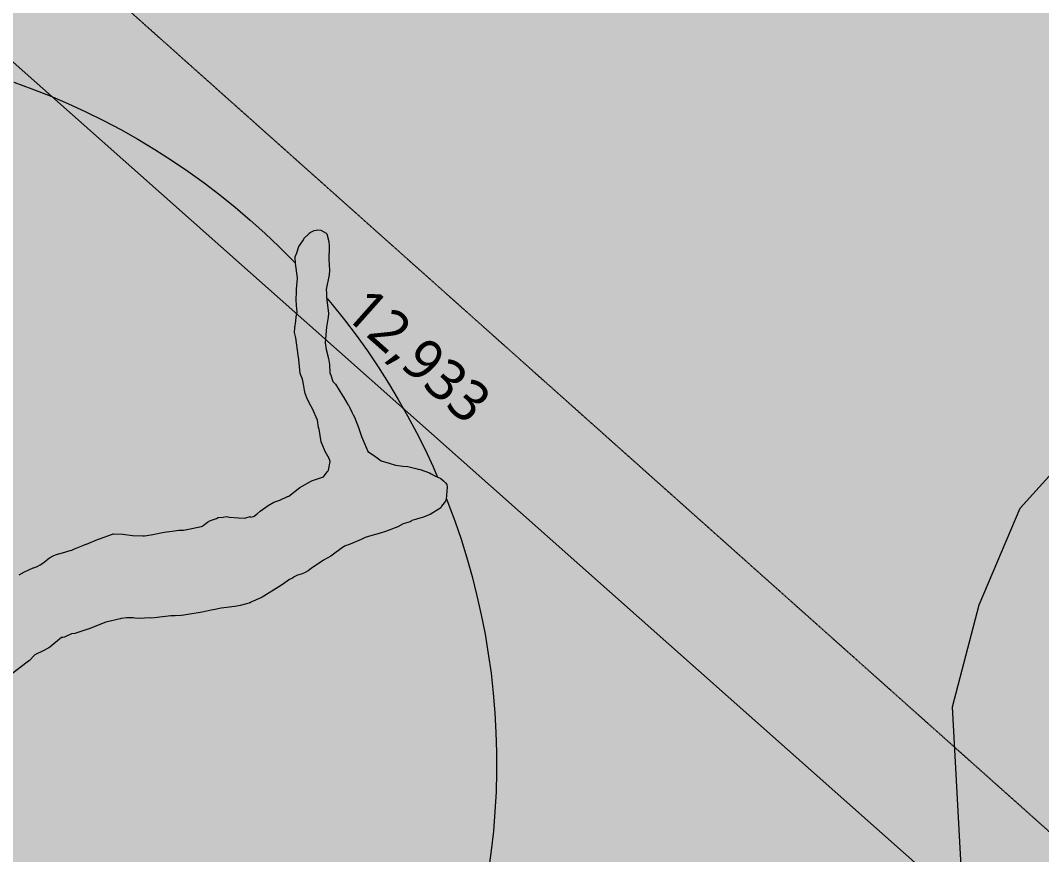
# Model space of a CAD drawing. Header units: millimetres. Extents: x -100577 to 287200, y -212120 to 238461.
# Drawn here: x 49317 to 53985, y 42375 to 46189 of the extents above; entities that cross this region are included whole.
import ezdxf

# ---------------------------------------------------------------- set-up
doc = ezdxf.new("R2010")
doc.units = ezdxf.units.MM
doc.linetypes.add('DASHDOT', pattern=[3.556, 2.54, -0.508, 0, -0.508])
for name, color, linetype, lineweight in [('02_切断（家具）', 8, 'Continuous', 18), ('06_部屋の色', 8, 'Continuous', 0), ('11_見えがかり（家具）', 8, 'Continuous', 9), ('50_寸法', 3, 'Continuous', 9), ('70_断面の位置', 6, 'DASHDOT', 9)]:
    doc.layers.add(name, color=color, linetype=linetype, lineweight=lineweight)
doc.styles.add('JP', font='NotoSansCJKjp-Regular.otf')

msp = doc.modelspace()

# ---------------------------------------------------------------- hatches: boundary and pattern name
at = {"layer": '02_切断（家具）'}
msp.add_hatch(color=8, dxfattribs=at).paths.add_polyline_path([(48262.8, 43188.6), (48283.3, 43205.8), (48292.6, 43211.9), (48326.2, 43245.9), (48338.3, 43257.5), (48348.5, 43265.3), (48376.3, 43280.6), (48395, 43288.9), (48406.5, 43295.2), (48407.3, 43295.5), (48411.6, 43298.7), (48451.3, 43321.9), (48467.9, 43327.9), (48481, 43334.3), (48513.1, 43340.8), (48558.5, 43354.3), (48564.9, 43356.9), (48577.9, 43359.2), (48593.3, 43366.7), (48633.5, 43382.9), (48638.9, 43385.2), (48679.5, 43392.2), (48701.3, 43395.6), (48739.5, 43399.5), (48756.7, 43403.3), (48787, 43406.4), (48821.6, 43414.4), (48827, 43416.2), (48837, 43420.2), (48870.4, 43432.9), (48878.6, 43434.1), (48905.5, 43442.8), (48917, 43446.9), (48931.9, 43452.3), (48937.9, 43453.7), (48950.7, 43459.8), (48971.5, 43468.9), (48986.1, 43474), (48992.7, 43476.3), (49059, 43499.7), (49066.6, 43502.5), (49078.2, 43509.7), (49128.7, 43544.6), (49132.6, 43547.5), (49152.3, 43559.5), (49159.5, 43562.6), (49161.5, 43563.8), (49163.7, 43565), (49227.6, 43596.8), (49233.2, 43600.9), (49240.8, 43606.7), (49283.9, 43638.7), (49310.9, 43654), (49334.9, 43667.4), (49375.6, 43685.7), (49376.5, 43686.2), (49381.9, 43688.2), (49384.6, 43689), (49390.9, 43691), (49397, 43694), (49406.6, 43699), (49419.5, 43707.5), (49449.7, 43732.3), (49468.9, 43742.2), (49482.4, 43747.2), (49491.6, 43749.3), (49492.5, 43750.2), (49509.4, 43754.9), (49543.5, 43764.8), (49551.2, 43767.5), (49564.5, 43772.5), (49602.7, 43787.9), (49612.9, 43792.2), (49616.8, 43793.6), (49618.3, 43793.9), (49669.9, 43815.2), (49677.7, 43818), (49738, 43839.3), (49742.5, 43840.9), (49743, 43841), (49743.1, 43841), (49743.3, 43841), (49744.2, 43841), (49785.5, 43839.3), (49829.4, 43833.5), (49875.9, 43832.6), (49881.5, 43832.5), (49881.6, 43832.5), (49882.2, 43832.5), (49883.6, 43832.7), (49914.5, 43837.2), (49973.7, 43849.2), (49986, 43850.8), (50010.3, 43853.8), (50041.7, 43857.7), (50061.9, 43858), (50078.2, 43860.9), (50145.2, 43875.3), (50148.1, 43877), (50151.8, 43879.8), (50172.6, 43895.5), (50185.1, 43902.4), (50212.9, 43912.3), (50221, 43915.5), (50242.9, 43918.4), (50256.8, 43920.2), (50272.5, 43917.2), (50313.8, 43914.1), (50338.9, 43913.5), (50346.9, 43915.2), (50366.8, 43920), (50370.3, 43917.2), (50382.4, 43921.3), (50385.4, 43921.8), (50399.2, 43933), (50412.9, 43945.2), (50449.3, 43971.6), (50474.7, 43985.7), (50501.9, 43995.9), (50537.9, 44011.4), (50537.8, 44011.9), (50539.9, 44012.5), (50543.1, 44014), (50594.6, 44053.4), (50604.3, 44059.3), (50642.9, 44081.3), (50646.1, 44082.6), (50647, 44083.1), (50647.5, 44083.5), (50703, 44102.6), (50706.9, 44108.3), (50718.7, 44124.3), (50723.9, 44129.2), (50725.1, 44132.8), (50732.1, 44172.2), (50728.1, 44185.5), (50710, 44217.4), (50691.8, 44261.5), (50681.8, 44320.2), (50680, 44327.8), (50675.2, 44361.2), (50651.2, 44413.3), (50644.8, 44426.1), (50629.8, 44455.9), (50619.1, 44483.4), (50614.9, 44498.6), (50610.8, 44525.4), (50606.3, 44548.4), (50595.3, 44574.1), (50588.8, 44638.6), (50587.2, 44658.5), (50575.5, 44736.9), (50570, 44761.7), (50570.9, 44783.5), (50576.2, 44813.8), (50576.9, 44833.2), (50582.3, 44855.6), (50579.4, 44885.4), (50577.4, 44913.6), (50578.9, 44945.8), (50578.3, 44955.5), (50580.3, 44981.7), (50581.8, 44989.7), (50584, 45012), (50575, 45077.1), (50572.5, 45107.3), (50580.2, 45125.8), (50589.3, 45154.5), (50607.2, 45181.5), (50615.6, 45194.2), (50630.8, 45208.2), (50635.6, 45213.5), (50636.8, 45216.2), (50641.2, 45219.3), (50644.9, 45221.5), (50659, 45227.8), (50668.7, 45229.3), (50676.7, 45230.7), (50690.4, 45230.4), (50714.4, 45216.7), (50716.1, 45215.1), (50716.9, 45213.8), (50727.2, 45178.6), (50728.6, 45156.7), (50726.2, 45094.9), (50727.4, 45073.2), (50729.3, 45045.4), (50727.8, 45025.6), (50714.3, 44958.4), (50715.3, 44943.5), (50715.6, 44923.2), (50716.9, 44910.7), (50725.8, 44848.2), (50723.6, 44832), (50716.7, 44786), (50709.6, 44714.5), (50714.4, 44684.3), (50724.9, 44642.7), (50729.1, 44615), (50731.7, 44577.8), (50735.4, 44566.5), (50745.6, 44538.7), (50757.7, 44525.2), (50791.1, 44470.9), (50791.3, 44470.6), (50791.5, 44470.2), (50791.6, 44470), (50814, 44433.3), (50814.5, 44432.7), (50820.9, 44421.2), (50831.3, 44398.5), (50835.3, 44390.9), (50838.2, 44385.7), (50844.6, 44374.5), (50861.5, 44328.1), (50876.1, 44286.9), (50903.1, 44223), (50905.3, 44217.4), (50935.3, 44197.9), (50965.5, 44174.7), (51002.8, 44164.6), (51031.1, 44155.2), (51044.2, 44153.6), (51064.7, 44151.4), (51087.4, 44148.7), (51124.8, 44139.6), (51135.4, 44137.4), (51144.2, 44135.5), (51186.7, 44119.7), (51194.1, 44116), (51207.9, 44107.5), (51239.2, 44094.9), (51251.4, 44083.7), (51260.3, 44074.8), (51266.6, 44067.6), (51267, 44054.8), (51262.4, 44000.2), (51260, 43991), (51242.4, 43967.9), (51238.4, 43960.7), (51233.5, 43957), (51189.3, 43929.1), (51154.1, 43916.1), (51143.3, 43913.5), (51126.8, 43907.9), (51106.1, 43901.7), (51102.8, 43898.8), (51098.6, 43896.9), (51065.7, 43886.8), (51041.9, 43873.8), (50985, 43852.1), (50956.9, 43843.5), (50922.5, 43833.3), (50893.2, 43824.3), (50874.9, 43814.9), (50824.4, 43794.9), (50798.8, 43784.8), (50783.5, 43774.6), (50748.7, 43748.2), (50735.1, 43738.6), (50702.2, 43721.6), (50646.6, 43683.5), (50632.3, 43671.7), (50615.3, 43662.9), (50600.6, 43657.4), (50583.7, 43653.1), (50568.6, 43644.7), (50560.3, 43639.3), (50550.4, 43634.2), (50547.1, 43631.9), (50515.4, 43609.9), (50498.4, 43599.6), (50429.4, 43556.1), (50421.9, 43552.1), (50416.3, 43549.1), (50370.7, 43528.4), (50366.5, 43526.6), (50363.2, 43525.3), (50362.7, 43525.1), (50350.7, 43521.2), (50321.9, 43513.3), (50305.6, 43511.4), (50272.9, 43505.6), (50234.1, 43501), (50219.8, 43497.9), (50206.3, 43495.7), (50189.2, 43493.1), (50147.1, 43483.3), (50072.8, 43470.7), (50063.6, 43469.7), (50051.2, 43467.7), (50023.7, 43466.4), (50004, 43466.2), (49942.6, 43458.8), (49918, 43456.5), (49907, 43456.8), (49860.8, 43454), (49840.4, 43456.4), (49832, 43457.3), (49813.9, 43456.7), (49801.7, 43457.1), (49779.1, 43454.4), (49778.7, 43454.4), (49777.3, 43454.3), (49773, 43453), (49707.3, 43437.5), (49634.2, 43408.5), (49631.7, 43407.7), (49631, 43407.4), (49630.2, 43407), (49566, 43385.2), (49549.8, 43383.7), (49527.8, 43373.4), (49518.5, 43369.5), (49510.7, 43367.6), (49504.4, 43367), (49451.7, 43323.9), (49446.3, 43320.4), (49440.9, 43316.9), (49437.1, 43315.3), (49426.7, 43309.9), (49423.6, 43308), (49383, 43287.8), (49356.8, 43261.5), (49349.2, 43255.9), (49348, 43255.2), (49275.3, 43199.4), (49275.3, 43199.4), (49275.2, 43199.4), (49234.5, 43186.3), (49187.5, 43171.4), (49183.2, 43168.9), (49178.8, 43163.9), (49153.8, 43138.5), (49128.8, 43116), (49128.2, 43115.9), (49124.4, 43113.1), (49122, 43111.6), (49089.6, 43092.7), (49028.5, 43057.4), (49015.4, 43052.4), (48993, 43040.6), (48981.2, 43034.4), (48951.6, 43019.3), (48937, 43012.2), (48908.6, 42988.5), (48872.1, 42971), (48867.9, 42969.5), (48860, 42966.5), (48817, 42953.8), (48782.9, 42944.1), (48769.1, 42938.7), (48702.8, 42905.3), (48696.8, 42901.9), (48683.3, 42898), (48655.3, 42886.5), (48587.1, 42873.2), (48566.8, 42870.7), (48558.7, 42869.6), (48541.2, 42866.5), (48516.2, 42863.3), (48495.9, 42864.4), (48484.3, 42866.9), (48475.8, 42870.7), (48456.7, 42875), (48435.1, 42878.2), (48420.8, 42878.6), (48383, 42880.5), (48360.9, 42880.5), (48352.9, 42883), (48326.7, 42892.8), (48310.4, 42900.6), (48286.1, 42910.9), (48268.5, 42927.2), (48257.3, 42951.9), (48229.5, 43009.5), (48230.6, 43043), (48230.9, 43048.5), (48233, 43078.4), (48233.2, 43080.4), (48232.7, 43086.5), (48238.2, 43136.4), (48241.4, 43152.3), (48246.7, 43166.5), (48255.2, 43180.5), (48257.6, 43183)])
at = {"layer": '06_部屋の色', "true_color": 0xf6e3a4}
h = msp.add_hatch(color=8, dxfattribs=at)
h.paths.add_polyline_path([(44177.4, 42081.2), (44516.1, 42484.9), (44856, 42887.9), (43127.9, 44348.7), (46290.4, 48988.5), (46486.8, 49276.7), (46378.3, 49373.6), (46372.4, 49378.8), (46552.4, 49642.9), (46666.6, 49540.6), (46851.1, 49811.2), (46742.8, 49908.5), (46737, 49913.7), (46917.2, 50178), (47031.1, 50075.3), (47065.3, 50125.4), (47096.3, 50171), (48311.4, 51953.7), (48204.1, 52052.4), (48198.3, 52057.7), (48379.1, 52322.9), (48484.7, 52225.4), (48492, 52218.7), (48677.3, 52490.5), (48570.2, 52589.5), (48564.4, 52594.8), (48745.3, 52860.2), (48858, 52755.7), (48877.7, 52784.5), (49516.4, 53721.7), (49545.5, 53764.2), (49641.3, 53895.5), (49655.2, 53914.6), (49660, 53920.3), (49764.5, 54045.6), (49774.9, 54058.2), (49843.4, 54136.5), (49845.5, 54138.9), (49907.4, 54248.7), (49909.2, 54251.8), (49909.2, 54251.9), (49911.5, 54255.5), (50062, 54494.7), (50064.5, 54498), (50235.1, 54718.9), (50238, 54721.9), (50429, 54925.4), (50432.2, 54928.2), (50641.8, 55112.4), (50645.2, 55114.8), (50871.6, 55278.1), (50873.4, 55279.1), (51080.1, 55399.8), (51116.2, 55420.9), (51333.5, 55521.2), (51373.4, 55539.6), (51599.3, 55618.6), (51640.8, 55633.1), (51873.2, 55690), (51915.9, 55700.5), (52152.7, 55734.8), (52195.5, 55741), (52196.3, 55741.1), (52200.5, 55741.3), (52482.9, 55754.9), (52538.6, 55754.9), (54873.8, 55754.5), (54873.9, 55903), (54873.9, 55906.5), (58469.9, 55906), (58469.8, 55759.5), (58469.8, 55754), (58509.8, 55754), (58521.4, 55754), (61629.2, 55753.6), (61669.1, 55753.6), (61671, 55753.6), (61677.1, 55753.6), (61679, 55753.5), (61681, 55753.4), (61681.5, 55753.3), (61976.7, 55738.5), (61981, 55737.8), (62269.5, 55693.9), (62273.6, 55692.9), (62556.4, 55620.2), (62560.3, 55618.8), (62834.4, 55518.2), (62838, 55516.4), (63100.7, 55388.7), (63104.1, 55386.6), (63352.8, 55233.1), (63355.8, 55230.8), (63587.9, 55053.1), (63588.7, 55052.3), (63800.4, 54853.6), (63806.6, 54847.7), (63827.7, 54825.8), (63832.7, 54820.5), (63876.8, 54774.8), (64047.5, 54597.6), (66483.2, 52068.4), (66802.3, 51737.1), (66836.9, 51701.1), (66849.8, 51687.7), (66847.6, 51685.6), (66741.1, 51582.1), (66843.2, 51476.3), (66846.7, 51472.7), (66760.5, 51389), (66251.5, 50899.2), (66199.2, 50847.7), (66099.9, 50949.6), (66093.1, 50956.5), (66089.5, 50953), (66089.4, 50952.8), (66088.7, 50952.1), (66085.5, 50949), (65798.8, 50666.6), (65457.1, 50334.7), (65455.7, 50333.3), (65449.7, 50327.5), (64959, 49839.6), (64948.4, 49829), (64514.9, 49402), (64619.1, 49297.4), (64622.1, 49294.3), (64558.2, 49231.4), (64209.6, 48880), (63858.6, 48530.9), (63374.6, 48038.3), (63209.4, 47871.8), (63101.2, 47978.5), (62757.4, 47631.8), (62751.2, 47625.4), (62569.8, 47438.2), (62674.8, 47335.4), (62678.4, 47331.9), (62526.4, 47175.2), (62186.8, 46829.4), (61698.6, 46321.1), (61217.9, 45825.1), (60870.4, 45458.4), (60798.3, 45383.3), (60693.2, 45483.3), (60688.2, 45488.1), (60476.6, 45267.7), (60583.2, 45166.4), (60586.9, 45163), (60534.7, 45108.7), (60052.5, 44594.7), (59577.6, 44093.2), (59351.3, 43848.7), (59245.2, 43947.7), (59240.1, 43952.5), (59127.1, 43830.4), (59123.3, 43826.3), (58798.2, 43479.6), (58793.4, 43474.5), (58791.1, 43472.1), (58786.7, 43467.3), (58785.4, 43465.8), (58328.3, 42967.2), (58324.2, 42962.6), (57843.8, 42443.3), (57833.4, 42432.1), (57526.4, 42092.4), (57519.7, 42085.1), (57178.2, 41712.2), (56717.9, 41198.3), (56709.1, 41188.4), (56708.9, 41188.2), (56707.9, 41187.1), (56250, 40680.5), (56244.5, 40674.4), (55927.7, 40316), (55923, 40310.6), (55590.5, 39939.1), (55585.5, 39933.5), (55128.5, 39411.1), (55121.6, 39403.3), (54664.1, 38885.3), (54492.8, 38686.8), (54605.6, 38588.5), (54607.4, 38587), (54461.8, 38418.2), (54129.2, 38037.8), (53671.3, 37502), (53220.2, 36979.1), (52907.7, 36608.5), (52646.1, 36302.3), (51656.5, 37138.8), (51347.2, 37400.2), (51845.2, 37987.1), (52358.5, 38587.4), (52860.8, 39170.5), (53365.4, 39751.7), (50500.3, 42248), (49986.6, 41656.2), (49475, 41062.4), (48965.7, 40466.8), (48445.3, 39853.7), (48405.3, 39806.3), (50696.8, 37870.2), (50245.1, 37333.6), (49756.1, 36748.6), (49431.2, 36357.7), (48949, 35773.6), (48946.5, 35772), (48943.2, 35772.2), (43003.2, 40658.3), (43001.4, 40661.7), (43002.5, 40665.4), (43671, 41474)])
h.paths.add_polyline_path([(59417.2, 48399.8), (59346.9, 48477.5), (59271.8, 48550.4), (59192, 48618.2), (59108, 48680.7), (59020, 48737.5), (58928.6, 48788.5), (58834, 48833.3), (58736.6, 48871.9), (58637, 48904.1), (58535.4, 48929.6), (58432.5, 48948.5), (58328.5, 48960.5), (58223.9, 48965.8), (58119.2, 48964.2), (58014.9, 48955.8), (57911.3, 48940.5), (57808.9, 48918.5), (57708.2, 48889.9), (57609.6, 48854.7), (57513.5, 48813.2), (57420.3, 48765.4), (57330.4, 48711.7), (57244.3, 48652.2), (57162.2, 48587.2), (57084.5, 48517), (57011.6, 48441.8), (56943.8, 48362.1), (56881.3, 48278), (56824.5, 48190.1), (56773.6, 48098.7), (56728.7, 48004), (56690.1, 47906.7), (56658, 47807.1), (56632.4, 47705.5), (56613.6, 47602.6), (56601.5, 47498.5), (56596.2, 47393.9), (56597.8, 47289.3), (56606.3, 47184.9), (56621.5, 47081.3), (56643.5, 46978.9), (56672.1, 46878.3), (56707.3, 46779.6), (56748.9, 46683.5), (56796.6, 46590.4), (56850.3, 46500.5), (56909.8, 46414.3), (56974.8, 46332.3), (57045, 46254.6), (57120.2, 46181.7), (57199.9, 46113.9), (57284, 46051.4), (57371.9, 45994.6), (57463.4, 45943.6), (57558, 45898.7), (57655.3, 45860.2), (57754.9, 45828), (57856.5, 45802.5), (57959.5, 45783.6), (58063.5, 45771.5), (58168.1, 45766.3), (58272.8, 45767.9), (58377.1, 45776.3), (58480.7, 45791.6), (58583, 45813.6), (58683.7, 45842.2), (58782.4, 45877.4), (58878.5, 45918.9), (58971.7, 45966.6), (59061.5, 46020.4), (59147.7, 46079.9), (59229.8, 46144.9), (59307.4, 46215.1), (59380.3, 46290.2), (59448.1, 46370), (59510.6, 46454.1), (59567.4, 46542), (59618.4, 46633.4), (59663.3, 46728.1), (59701.9, 46825.4), (59734, 46925), (59759.5, 47026.6), (59778.4, 47129.5), (59790.5, 47233.5), (59795.7, 47338.1), (59794.1, 47442.8), (59785.7, 47547.1), (59770.4, 47650.8), (59748.4, 47753.1), (59719.8, 47853.8), (59684.6, 47952.5), (59643.1, 48048.6), (59595.4, 48141.7), (59541.6, 48231.6), (59482.1, 48317.8)], flags=0)

# ---------------------------------------------------------------- linework, layer by layer
at = {"layer": '02_切断（家具）'}
msp.add_lwpolyline([(49310.9, 43654), (49334.9, 43667.4), (49375.6, 43685.7), (49376.5, 43686.2), (49381.9, 43688.2), (49384.6, 43689), (49390.9, 43691), (49397, 43694), (49406.6, 43699), (49419.5, 43707.5), (49449.7, 43732.3), (49468.9, 43742.2), (49482.4, 43747.2), (49491.6, 43749.3), (49492.5, 43750.2), (49509.4, 43754.9), (49543.5, 43764.8), (49551.2, 43767.5), (49564.5, 43772.5), (49602.7, 43787.9), (49612.9, 43792.2), (49616.8, 43793.6), (49618.3, 43793.9), (49669.9, 43815.2), (49677.7, 43818), (49738, 43839.3), (49742.5, 43840.9), (49743, 43841), (49743.1, 43841), (49743.3, 43841), (49744.2, 43841), (49785.5, 43839.3), (49829.4, 43833.5), (49875.9, 43832.6), (49881.5, 43832.5), (49881.6, 43832.5), (49882.2, 43832.5), (49883.6, 43832.7), (49914.5, 43837.2), (49973.7, 43849.2), (49986, 43850.8), (50010.3, 43853.8), (50041.7, 43857.7), (50061.9, 43858), (50078.2, 43860.9), (50145.2, 43875.3), (50148.1, 43877), (50151.8, 43879.8), (50172.6, 43895.5), (50185.1, 43902.4), (50212.9, 43912.3), (50221, 43915.5), (50242.9, 43918.4), (50256.8, 43920.2), (50272.5, 43917.2), (50313.8, 43914.1), (50338.9, 43913.5), (50346.9, 43915.2), (50366.8, 43920), (50370.3, 43917.2), (50382.4, 43921.3), (50385.4, 43921.8), (50399.2, 43933), (50412.9, 43945.2), (50449.3, 43971.6), (50474.7, 43985.7), (50501.9, 43995.9), (50537.9, 44011.4), (50537.8, 44011.9), (50539.9, 44012.5), (50543.1, 44014), (50594.6, 44053.4), (50604.3, 44059.3), (50642.9, 44081.3), (50646.1, 44082.6), (50647, 44083.1), (50647.5, 44083.5), (50703, 44102.6), (50706.9, 44108.3), (50718.7, 44124.3), (50723.9, 44129.2), (50725.1, 44132.8), (50732.1, 44172.2), (50728.1, 44185.5), (50710, 44217.4), (50691.8, 44261.5), (50681.8, 44320.2), (50680, 44327.8), (50675.2, 44361.2), (50651.2, 44413.3), (50644.8, 44426.1), (50629.8, 44455.9), (50619.1, 44483.4), (50614.9, 44498.6), (50610.8, 44525.4), (50606.3, 44548.4), (50595.3, 44574.1), (50588.8, 44638.6), (50587.2, 44658.5), (50575.5, 44736.9), (50570, 44761.7), (50570.9, 44783.5), (50576.2, 44813.8), (50576.9, 44833.2), (50582.3, 44855.6), (50579.4, 44885.4), (50577.4, 44913.6), (50578.9, 44945.8), (50578.3, 44955.5), (50580.3, 44981.7), (50581.8, 44989.7), (50584, 45012), (50575, 45077.1), (50572.5, 45107.3), (50580.2, 45125.8), (50589.3, 45154.5), (50607.2, 45181.5), (50615.6, 45194.2), (50630.8, 45208.2), (50635.6, 45213.5), (50636.8, 45216.2), (50641.2, 45219.3), (50644.9, 45221.5), (50659, 45227.8), (50668.7, 45229.3), (50676.7, 45230.7), (50690.4, 45230.4), (50714.4, 45216.7), (50716.1, 45215.1), (50716.9, 45213.8), (50727.2, 45178.6), (50728.6, 45156.7), (50726.2, 45094.9), (50727.4, 45073.2), (50729.3, 45045.4), (50727.8, 45025.6), (50714.3, 44958.4), (50715.3, 44943.5), (50715.6, 44923.2), (50716.9, 44910.7), (50725.8, 44848.2), (50723.6, 44832), (50716.7, 44786), (50709.6, 44714.5), (50714.4, 44684.3), (50724.9, 44642.7), (50729.1, 44615), (50731.7, 44577.8), (50735.4, 44566.5), (50745.6, 44538.7), (50757.7, 44525.2), (50791.1, 44470.9), (50791.3, 44470.6), (50791.5, 44470.2), (50791.6, 44470), (50814, 44433.3), (50814.5, 44432.7), (50820.9, 44421.2), (50831.3, 44398.5), (50835.3, 44390.9), (50838.2, 44385.7), (50844.6, 44374.5), (50861.5, 44328.1), (50876.1, 44286.9), (50903.1, 44223), (50905.3, 44217.4), (50935.3, 44197.9), (50965.5, 44174.7), (51002.8, 44164.6), (51031.1, 44155.2), (51044.2, 44153.6), (51064.7, 44151.4), (51087.4, 44148.7), (51124.8, 44139.6), (51135.4, 44137.4), (51144.2, 44135.5), (51186.7, 44119.7), (51194.1, 44116), (51207.9, 44107.5), (51239.2, 44094.9), (51251.4, 44083.7), (51260.3, 44074.8), (51266.6, 44067.6), (51267, 44054.8), (51262.4, 44000.2), (51260, 43991), (51242.4, 43967.9), (51238.4, 43960.7), (51233.5, 43957), (51189.3, 43929.1), (51154.1, 43916.1), (51143.3, 43913.5), (51126.8, 43907.9), (51106.1, 43901.7), (51102.8, 43898.8), (51098.6, 43896.9), (51065.7, 43886.8), (51041.9, 43873.8), (50985, 43852.1), (50956.9, 43843.5), (50922.5, 43833.3), (50893.2, 43824.3), (50874.9, 43814.9), (50824.4, 43794.9), (50798.8, 43784.8), (50783.5, 43774.6), (50748.7, 43748.2), (50735.1, 43738.6), (50702.2, 43721.6), (50646.6, 43683.5), (50632.3, 43671.7), (50615.3, 43662.9), (50600.6, 43657.4), (50583.7, 43653.1), (50568.6, 43644.7), (50560.3, 43639.3), (50550.4, 43634.2), (50547.1, 43631.9), (50515.4, 43609.9), (50498.4, 43599.6), (50429.4, 43556.1), (50421.9, 43552.1), (50416.3, 43549.1), (50370.7, 43528.4), (50366.5, 43526.6), (50363.2, 43525.3), (50362.7, 43525.1), (50350.7, 43521.2), (50321.9, 43513.3), (50305.6, 43511.4), (50272.9, 43505.6), (50234.1, 43501), (50219.8, 43497.9), (50206.3, 43495.7), (50189.2, 43493.1), (50147.1, 43483.3), (50072.8, 43470.7), (50063.6, 43469.7), (50051.2, 43467.7), (50023.7, 43466.4), (50004, 43466.2), (49942.6, 43458.8), (49918, 43456.5), (49907, 43456.8), (49860.8, 43454), (49840.4, 43456.4), (49832, 43457.3), (49813.9, 43456.7), (49801.7, 43457.1), (49779.1, 43454.4), (49778.7, 43454.4), (49777.3, 43454.3), (49773, 43453), (49707.3, 43437.5), (49634.2, 43408.5), (49631.7, 43407.7), (49631, 43407.4), (49630.2, 43407), (49566, 43385.2), (49549.8, 43383.7), (49527.8, 43373.4), (49518.5, 43369.5), (49510.7, 43367.6), (49504.4, 43367), (49451.7, 43323.9), (49446.3, 43320.4), (49440.9, 43316.9), (49437.1, 43315.3), (49426.7, 43309.9), (49423.6, 43308), (49383, 43287.8), (49356.8, 43261.5), (49349.2, 43255.9), (49348, 43255.2), (49275.3, 43199.4)], dxfattribs=at)
at = {"layer": '11_見えがかり（家具）'}
for points in [[(53699.8, 43516.3), (53887.5, 43959.1), (54235.7, 44345), (54935.5, 45113.6), (55286.7, 45496.7), (55639.2, 45878.7), (56036.8, 46162.9), (56556.2, 46182.7), (57075.5, 46202.4), (58859.5, 45457.2), (59240.6, 45103.9), (59621.8, 44750.5), (59604, 44339.2), (59249.2, 43959.4), (59241.5, 43951.2)], [(49286.1, 45907.4), (49369.3, 45876.9), (49452.1, 45844.1), (49534.2, 45808.9), (49615.5, 45771.4), (49696, 45731.6), (49775.6, 45689.6), (49854.2, 45645.3), (49931.6, 45598.8), (50007.8, 45550.1), (50082.7, 45499.3), (50156.2, 45446.5), (50228.2, 45391.7), (50298.7, 45334.9), (50367.5, 45276.3), (50434.7, 45215.9), (50500, 45153.7), (50563.5, 45090), (50572.8, 45080.2)], [(50718.3, 44918.2), (50742.5, 44889.6), (50798.1, 44820.1), (50851.6, 44749.4), (50903, 44677.5), (50952.2, 44604.7), (50999.3, 44530.9), (51044.2, 44456.2), (51086.8, 44380.9), (51127.5, 44304.4), (51166.3, 44226.5), (51203.3, 44147.1), (51222, 44104)], [(51264.5, 44001.2), (51271.2, 43984.5), (51302.1, 43901.4), (51330.9, 43817.1), (51357.4, 43731.9), (51381.7, 43645.6), (51403.7, 43558.6), (51423.4, 43470.7), (51440.7, 43382.2), (51455.6, 43293.1), (51468.1, 43203.6), (51478.1, 43113.6), (51485.6, 43023.4), (51490.7, 42933.1), (51493.3, 42842.6), (51493.4, 42752.2), (51491, 42661.9), (51486.2, 42571.9), (51478.9, 42482.1), (51469.2, 42392.9), (51457.1, 42304.1)], [(55810.1, 40184.4), (55455.4, 39862.5), (54995.8, 40003), (53834, 41043), (53662.9, 41493.4), (53634.5, 42012.4), (53577.5, 43050.3), (53699.8, 43516.3)]]:
    msp.add_lwpolyline(points, dxfattribs=at)
at = {"layer": '50_寸法'}
msp.add_lwpolyline([(55819.8, 40193.6), (46149.3, 48781.5)], dxfattribs=at)
at = {"layer": '70_断面の位置'}
msp.add_lwpolyline([(68877, 29220), (45002.4, 50527.3)], dxfattribs=at)

# ---------------------------------------------------------------- texts
at = {"layer": '50_寸法', "insert": (51051, 44562.3), "char_height": 187.87, "attachment_point": 8, "rotation": 318.3932, "style": 'JP'}
msp.add_mtext('12,933', dxfattribs=at)

doc.saveas('drawing.dxf')
